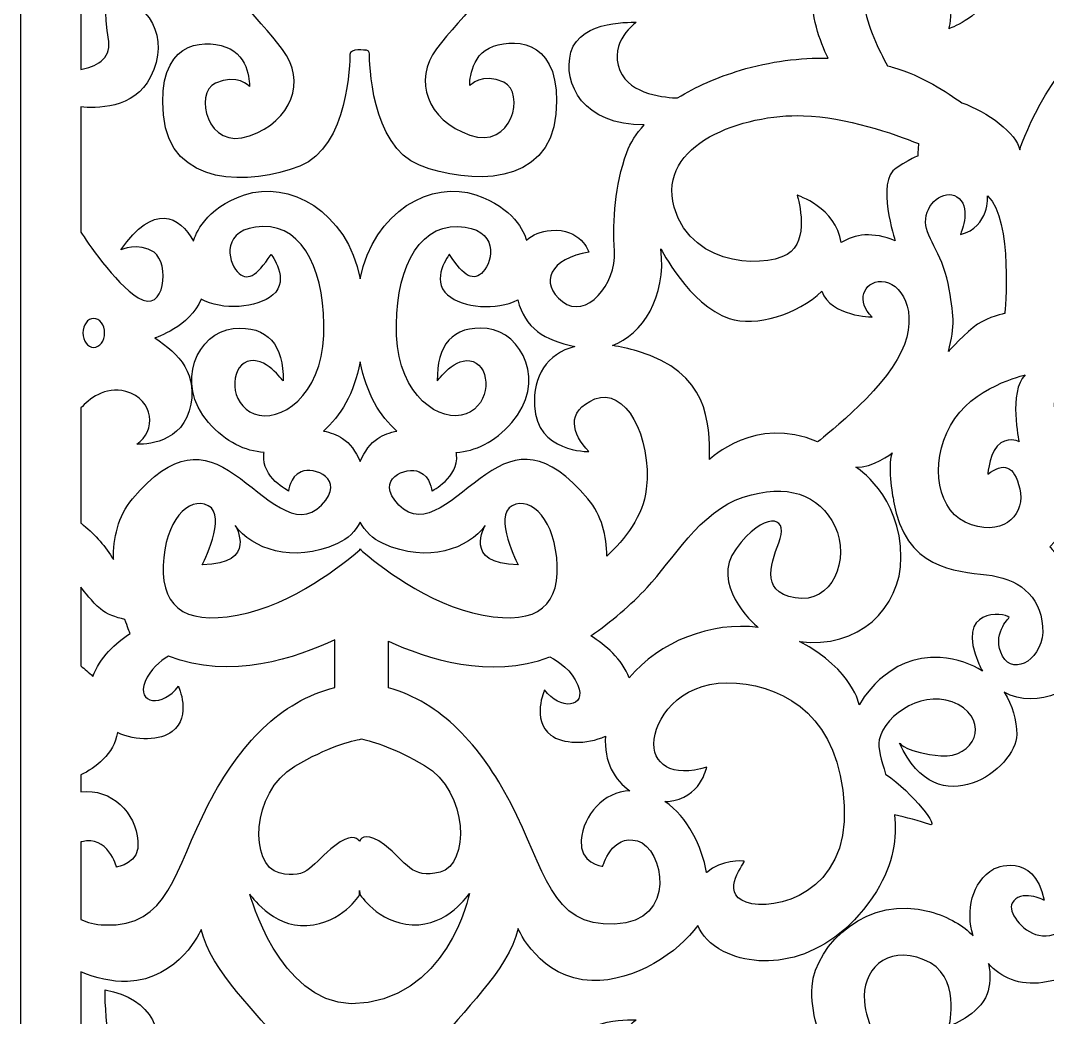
# Model space of a CAD drawing. Header units: centimetres. Extents: x -27.5 to -15.8, y -2.4 to 9.5.
# Drawn here: x -27.5 to -25.271, y 1.443 to 3.607 of the extents above; entities that cross this region are included whole.
import ezdxf

# ---------------------------------------------------------------- set-up
doc = ezdxf.new("R2010")
doc.units = ezdxf.units.CM
doc.header["$MEASUREMENT"] = 0
doc.layers.add('layer 1', color=7, linetype='Continuous')

msp = doc.modelspace()

# ---------------------------------------------------------------- linework, layer by layer
at = {"layer": 'layer 1', "color": 250}
for points, knots in [([(-21.89665, -2.43716), (-21.89665, -2.43716), (-27.5, -2.43716), (-27.5, -2.43716), (-27.5, -2.43716), (-27.5, -2.43716), (-27.5, 9.5), (-27.5, 9.5), (-27.5, 9.5), (-27.5, 9.5), (-21.89665, 9.5), (-21.89665, 9.5), (-21.89665, 9.5), (-21.89665, 9.5), (-21.89665, -2.43716), (-21.89665, -2.43716)], [0, 0, 0, 0, 0.2, 0.2, 0.2, 0.2, 0.4, 0.4, 0.4, 0.4, 0.6, 0.6, 0.6, 0.6, 1, 1, 1, 1]), ([(-24.76786, 3.69843), (-24.75283, 3.68056), (-24.71638, 3.63131), (-24.72433, 3.58203), (-24.72433, 3.58203), (-24.73428, 3.52032), (-24.86613, 3.48506), (-24.92337, 3.5115), (-24.92337, 3.5115), (-24.98061, 3.53796), (-24.95074, 3.60408), (-24.95074, 3.60408), (-24.95074, 3.60408), (-24.97661, 3.5873), (-24.98663, 3.56771), (-24.98719, 3.54778), (-24.98719, 3.54778), (-25.04272, 3.58119), (-25.10398, 3.59284), (-25.15803, 3.56609), (-25.15803, 3.56609), (-25.27106, 3.51023), (-25.3315, 3.32628), (-25.3315, 3.32628), (-25.3315, 3.32628), (-25.33774, 3.36134), (-25.4018, 3.40957), (-25.45689, 3.42805), (-25.45689, 3.42805), (-25.48829, 3.451), (-25.54457, 3.48749), (-25.60513, 3.50489), (-25.60513, 3.50489), (-25.60951, 3.50614), (-25.6139, 3.50734), (-25.6184, 3.50848), (-25.6184, 3.50848), (-25.63627, 3.54183), (-25.66377, 3.59439), (-25.66858, 3.64317), (-25.66858, 3.64317), (-25.67496, 3.70759), (-25.62308, 3.76678), (-25.53921, 3.7333), (-25.53921, 3.7333), (-25.45533, 3.69983), (-25.48488, 3.58895), (-25.48488, 3.58895), (-25.48488, 3.58895), (-25.48488, 3.58895), (-25.41878, 3.61249), (-25.4021, 3.65933), (-25.4021, 3.65933), (-25.39622, 3.67581), (-25.39379, 3.69822), (-25.3988, 3.72197), (-25.3988, 3.72197), (-25.37162, 3.69221), (-25.33154, 3.67403), (-25.28089, 3.68138), (-25.28089, 3.68138), (-25.12912, 3.70343), (-25.11193, 3.83472), (-25.11193, 3.83472), (-25.11193, 3.83472), (-25.05606, 3.74905), (-24.89708, 3.66153), (-24.77034, 3.69767), (-24.77034, 3.69767), (-24.7695, 3.69792), (-24.76869, 3.69817), (-24.76786, 3.69843)], [0, 0, 0, 0, 0.0526316, 0.0526316, 0.0526316, 0.0526316, 0.1052632, 0.1052632, 0.1052632, 0.1052632, 0.1578947, 0.1578947, 0.1578947, 0.1578947, 0.2105263, 0.2105263, 0.2105263, 0.2105263, 0.2631579, 0.2631579, 0.2631579, 0.2631579, 0.3157895, 0.3157895, 0.3157895, 0.3157895, 0.3684211, 0.3684211, 0.3684211, 0.3684211, 0.4210526, 0.4210526, 0.4210526, 0.4210526, 0.4736842, 0.4736842, 0.4736842, 0.4736842, 0.5263158, 0.5263158, 0.5263158, 0.5263158, 0.5789474, 0.5789474, 0.5789474, 0.5789474, 0.6315789, 0.6315789, 0.6315789, 0.6315789, 0.6842105, 0.6842105, 0.6842105, 0.6842105, 0.7368421, 0.7368421, 0.7368421, 0.7368421, 0.7894737, 0.7894737, 0.7894737, 0.7894737, 0.8421053, 0.8421053, 0.8421053, 0.8421053, 0.8947368, 0.8947368, 0.8947368, 0.8947368, 1, 1, 1, 1]), ([(-27.36893, 3.14736), (-27.36893, 3.14736), (-27.36893, 3.41932), (-27.36893, 3.41932), (-27.36893, 3.41932), (-27.33963, 3.41628), (-27.25226, 3.41366), (-27.21783, 3.48432), (-27.21783, 3.48432), (-27.17621, 3.56983), (-27.21593, 3.64861), (-27.31624, 3.66538), (-27.31624, 3.66538), (-27.31624, 3.66538), (-27.31814, 3.62849), (-27.30868, 3.56145), (-27.30868, 3.56145), (-27.3032, 3.52259), (-27.33837, 3.50679), (-27.36893, 3.50039), (-27.36893, 3.50039), (-27.36893, 3.50039), (-27.36893, 3.70445), (-27.36893, 3.70445), (-27.36893, 3.70445), (-27.33678, 3.6909), (-27.30216, 3.6828), (-27.2679, 3.6839), (-27.2679, 3.6839), (-27.15495, 3.68753), (-27.10773, 3.7967), (-27.10773, 3.7967), (-27.10773, 3.7967), (-27.0872, 3.70573), (-26.98246, 3.61297), (-26.93112, 3.54382), (-26.93112, 3.54382), (-26.87979, 3.47469), (-26.91058, 3.38919), (-27.003, 3.35645), (-27.003, 3.35645), (-27.09542, 3.3237), (-27.12417, 3.44922), (-27.07693, 3.47105), (-27.07693, 3.47105), (-27.0297, 3.49289), (-27.003, 3.46379), (-27.003, 3.46379), (-27.003, 3.46379), (-27.003, 3.46379), (-27.00095, 3.53109), (-27.05434, 3.54927), (-27.05434, 3.54927), (-27.10773, 3.56747), (-27.20426, 3.56019), (-27.18988, 3.40192), (-27.18988, 3.40192), (-27.17551, 3.24364), (-27.00095, 3.24911), (-26.89415, 3.29096), (-26.89415, 3.29096), (-26.78736, 3.3328), (-26.78531, 3.51836), (-26.78531, 3.5329), (-26.78531, 3.5329), (-26.78531, 3.54747), (-26.75041, 3.542), (-26.75041, 3.542), (-26.75041, 3.542), (-26.75041, 3.542), (-26.75074, 3.54318), (-26.75074, 3.54318), (-26.75074, 3.54318), (-26.7461, 3.54175), (-26.74273, 3.53915), (-26.74273, 3.53465), (-26.74273, 3.53465), (-26.74273, 3.52011), (-26.74068, 3.33454), (-26.63389, 3.2927), (-26.63389, 3.2927), (-26.5271, 3.25087), (-26.35255, 3.24539), (-26.33818, 3.40366), (-26.33818, 3.40366), (-26.32379, 3.56194), (-26.42031, 3.56922), (-26.47369, 3.55102), (-26.47369, 3.55102), (-26.5271, 3.53284), (-26.52504, 3.46551), (-26.52504, 3.46551), (-26.52504, 3.46551), (-26.52504, 3.46551), (-26.49836, 3.49463), (-26.45113, 3.47281), (-26.45113, 3.47281), (-26.40389, 3.45095), (-26.43264, 3.32543), (-26.52504, 3.35816), (-26.52504, 3.35816), (-26.61747, 3.39093), (-26.64826, 3.47644), (-26.59693, 3.54557), (-26.59693, 3.54557), (-26.54559, 3.6147), (-26.44085, 3.70748), (-26.42031, 3.79843), (-26.42031, 3.79843), (-26.42031, 3.79843), (-26.37307, 3.68928), (-26.26014, 3.68564), (-26.26014, 3.68564), (-26.1671, 3.68264), (-26.07125, 3.74755), (-26.03004, 3.8051), (-26.03004, 3.8051), (-26.02076, 3.78376), (-26.00333, 3.76375), (-25.9743, 3.74905), (-25.9743, 3.74905), (-25.90724, 3.71512), (-25.8088, 3.71977), (-25.72387, 3.78666), (-25.72387, 3.78666), (-25.75743, 3.75472), (-25.77904, 3.714), (-25.78191, 3.67534), (-25.78191, 3.67534), (-25.78611, 3.61872), (-25.76488, 3.56162), (-25.74743, 3.52533), (-25.74743, 3.52533), (-25.80768, 3.52637), (-25.87243, 3.51845), (-25.93772, 3.49884), (-25.93772, 3.49884), (-25.98826, 3.48368), (-26.03483, 3.46311), (-26.07394, 3.4389), (-26.07394, 3.4389), (-26.09791, 3.43938), (-26.17734, 3.44507), (-26.19899, 3.49821), (-26.19899, 3.49821), (-26.22461, 3.56101), (-26.16354, 3.60289), (-26.16354, 3.60289), (-26.16354, 3.60289), (-26.16354, 3.60289), (-26.28565, 3.60987), (-26.30534, 3.53835), (-26.30534, 3.53835), (-26.32429, 3.46956), (-26.27767, 3.37821), (-26.14622, 3.3806), (-26.14622, 3.3806), (-26.16373, 3.36148), (-26.17673, 3.34131), (-26.18414, 3.32058), (-26.18414, 3.32058), (-26.21085, 3.24598), (-26.21495, 3.17685), (-26.21085, 3.10591), (-26.21085, 3.10591), (-26.20673, 3.03496), (-26.27246, 2.95674), (-26.32379, 2.99675), (-26.32379, 2.99675), (-26.37514, 3.03677), (-26.35049, 3.09135), (-26.2663, 3.10408), (-26.2663, 3.10408), (-26.2663, 3.10408), (-26.28477, 3.15686), (-26.34844, 3.15138), (-26.34844, 3.15138), (-26.3712, 3.14943), (-26.38893, 3.14237), (-26.40182, 3.13035), (-26.40182, 3.13035), (-26.40719, 3.1479), (-26.4298, 3.20063), (-26.51158, 3.22852), (-26.51158, 3.22852), (-26.60622, 3.26075), (-26.73422, 3.19445), (-26.7628, 3.0461), (-26.7628, 3.0461), (-26.79141, 3.19445), (-26.91938, 3.26075), (-27.01401, 3.22852), (-27.01401, 3.22852), (-27.1005, 3.19903), (-27.12076, 3.14179), (-27.12454, 3.12771), (-27.12454, 3.12771), (-27.15451, 3.18289), (-27.21134, 3.21244), (-27.28217, 3.10893), (-27.28217, 3.10893), (-27.28217, 3.10893), (-27.24435, 3.12735), (-27.21027, 3.10391), (-27.21027, 3.10391), (-27.17621, 3.08041), (-27.18567, 2.96811), (-27.24435, 3.00498), (-27.24435, 3.00498), (-27.29681, 3.03796), (-27.35681, 3.12855), (-27.36893, 3.14736)], [0, 0, 0, 0, 0.0185185, 0.0185185, 0.0185185, 0.0185185, 0.037037, 0.037037, 0.037037, 0.037037, 0.0555556, 0.0555556, 0.0555556, 0.0555556, 0.0740741, 0.0740741, 0.0740741, 0.0740741, 0.0925926, 0.0925926, 0.0925926, 0.0925926, 0.1111111, 0.1111111, 0.1111111, 0.1111111, 0.1296296, 0.1296296, 0.1296296, 0.1296296, 0.1481481, 0.1481481, 0.1481481, 0.1481481, 0.1666667, 0.1666667, 0.1666667, 0.1666667, 0.1851852, 0.1851852, 0.1851852, 0.1851852, 0.2037037, 0.2037037, 0.2037037, 0.2037037, 0.2222222, 0.2222222, 0.2222222, 0.2222222, 0.2407407, 0.2407407, 0.2407407, 0.2407407, 0.2592593, 0.2592593, 0.2592593, 0.2592593, 0.2777778, 0.2777778, 0.2777778, 0.2777778, 0.2962963, 0.2962963, 0.2962963, 0.2962963, 0.3148148, 0.3148148, 0.3148148, 0.3148148, 0.3333333, 0.3333333, 0.3333333, 0.3333333, 0.3518519, 0.3518519, 0.3518519, 0.3518519, 0.3703704, 0.3703704, 0.3703704, 0.3703704, 0.3888889, 0.3888889, 0.3888889, 0.3888889, 0.4074074, 0.4074074, 0.4074074, 0.4074074, 0.4259259, 0.4259259, 0.4259259, 0.4259259, 0.4444444, 0.4444444, 0.4444444, 0.4444444, 0.462963, 0.462963, 0.462963, 0.462963, 0.4814815, 0.4814815, 0.4814815, 0.4814815, 0.5, 0.5, 0.5, 0.5, 0.5185185, 0.5185185, 0.5185185, 0.5185185, 0.537037, 0.537037, 0.537037, 0.537037, 0.5555556, 0.5555556, 0.5555556, 0.5555556, 0.5740741, 0.5740741, 0.5740741, 0.5740741, 0.5925926, 0.5925926, 0.5925926, 0.5925926, 0.6111111, 0.6111111, 0.6111111, 0.6111111, 0.6296296, 0.6296296, 0.6296296, 0.6296296, 0.6481481, 0.6481481, 0.6481481, 0.6481481, 0.6666667, 0.6666667, 0.6666667, 0.6666667, 0.6851852, 0.6851852, 0.6851852, 0.6851852, 0.7037037, 0.7037037, 0.7037037, 0.7037037, 0.7222222, 0.7222222, 0.7222222, 0.7222222, 0.7407407, 0.7407407, 0.7407407, 0.7407407, 0.7592593, 0.7592593, 0.7592593, 0.7592593, 0.7777778, 0.7777778, 0.7777778, 0.7777778, 0.7962963, 0.7962963, 0.7962963, 0.7962963, 0.8148148, 0.8148148, 0.8148148, 0.8148148, 0.8333333, 0.8333333, 0.8333333, 0.8333333, 0.8518519, 0.8518519, 0.8518519, 0.8518519, 0.8703704, 0.8703704, 0.8703704, 0.8703704, 0.8888889, 0.8888889, 0.8888889, 0.8888889, 0.9074074, 0.9074074, 0.9074074, 0.9074074, 0.9259259, 0.9259259, 0.9259259, 0.9259259, 0.9444444, 0.9444444, 0.9444444, 0.9444444, 0.962963, 0.962963, 0.962963, 0.962963, 1, 1, 1, 1]), ([(-25.71883, 3.12475), (-25.68997, 3.1434), (-25.64924, 3.14913), (-25.6018, 3.1286), (-25.6018, 3.1286), (-25.6018, 3.1286), (-25.64427, 3.25878), (-25.5996, 3.28671), (-25.5996, 3.28671), (-25.55493, 3.31463), (-25.5523, 3.31232), (-25.5523, 3.31232), (-25.5523, 3.31232), (-25.5523, 3.31232), (-25.55253, 3.32374), (-25.55123, 3.33966), (-25.55123, 3.33966), (-25.60525, 3.36131), (-25.70817, 3.39742), (-25.80043, 3.40033), (-25.80043, 3.40033), (-25.93288, 3.40452), (-26.11899, 3.33886), (-26.08112, 3.20196), (-26.08112, 3.20196), (-26.04328, 3.06504), (-25.86665, 3.06925), (-25.82723, 3.10557), (-25.82723, 3.10557), (-25.7878, 3.14188), (-25.8145, 3.22778), (-25.8145, 3.22778), (-25.8145, 3.22778), (-25.8145, 3.22778), (-25.72967, 3.20073), (-25.71883, 3.12475)], [0, 0, 0, 0, 0.1, 0.1, 0.1, 0.1, 0.2, 0.2, 0.2, 0.2, 0.3, 0.3, 0.3, 0.3, 0.4, 0.4, 0.4, 0.4, 0.5, 0.5, 0.5, 0.5, 0.6, 0.6, 0.6, 0.6, 0.7, 0.7, 0.7, 0.7, 0.8, 0.8, 0.8, 0.8, 1, 1, 1, 1]), ([(-25.36392, 2.97131), (-25.36392, 2.97131), (-25.34422, 3.17369), (-25.40133, 3.22604), (-25.40133, 3.22604), (-25.40133, 3.22604), (-25.39599, 3.1594), (-25.46024, 3.1422), (-25.46024, 3.1422), (-25.46024, 3.1422), (-25.43599, 3.197), (-25.46265, 3.22063), (-25.46265, 3.22063), (-25.48933, 3.24425), (-25.53177, 3.21527), (-25.53543, 3.17659), (-25.53543, 3.17659), (-25.53905, 3.13793), (-25.50025, 3.10462), (-25.48691, 3.03587), (-25.48691, 3.03587), (-25.47358, 2.96712), (-25.47151, 2.94496), (-25.48628, 2.88874), (-25.48628, 2.88874), (-25.48628, 2.88874), (-25.44642, 2.93188), (-25.42285, 2.94756), (-25.42285, 2.94756), (-25.39922, 2.96325), (-25.36392, 2.97131), (-25.36392, 2.97131)], [0, 0, 0, 0, 0.1111111, 0.1111111, 0.1111111, 0.1111111, 0.2222222, 0.2222222, 0.2222222, 0.2222222, 0.3333333, 0.3333333, 0.3333333, 0.3333333, 0.4444444, 0.4444444, 0.4444444, 0.4444444, 0.5555556, 0.5555556, 0.5555556, 0.5555556, 0.6666667, 0.6666667, 0.6666667, 0.6666667, 0.7777778, 0.7777778, 0.7777778, 0.7777778, 1, 1, 1, 1]), ([(-27.36893, 2.51618), (-27.36893, 2.51618), (-27.36893, 2.76595), (-27.36893, 2.76595), (-27.36893, 2.76595), (-27.35243, 2.78412), (-27.3169, 2.81444), (-27.27167, 2.80171), (-27.27167, 2.80171), (-27.20859, 2.78394), (-27.20575, 2.71536), (-27.24728, 2.68742), (-27.24728, 2.68742), (-27.24728, 2.68742), (-27.15699, 2.68109), (-27.13406, 2.7598), (-27.13406, 2.7598), (-27.11112, 2.83853), (-27.15728, 2.88428), (-27.20838, 2.91783), (-27.20838, 2.91783), (-27.20838, 2.91783), (-27.13181, 2.94222), (-27.10817, 3.00208), (-27.10817, 3.00208), (-27.0623, 2.9769), (-26.98639, 2.98217), (-26.95255, 3.01115), (-26.95255, 3.01115), (-26.91397, 3.04424), (-26.95627, 3.09932), (-26.95627, 3.09932), (-26.95627, 3.09932), (-26.98863, 3.04974), (-27.00854, 3.03983), (-27.0297, 3.06184), (-27.0297, 3.06184), (-27.05085, 3.08388), (-27.06585, 3.15693), (-26.97438, 3.15962), (-26.97438, 3.15962), (-26.88289, 3.16234), (-26.83716, 3.05429), (-26.84174, 2.92332), (-26.84174, 2.92332), (-26.84632, 2.7923), (-26.93777, 2.73153), (-26.99265, 2.75315), (-26.99265, 2.75315), (-27.04754, 2.77476), (-27.04601, 2.85308), (-27.00792, 2.8666), (-27.00792, 2.8666), (-26.96979, 2.88009), (-26.93017, 2.82471), (-26.93017, 2.82471), (-26.93017, 2.82471), (-26.92864, 2.90034), (-26.96216, 2.94626), (-27.0384, 2.93814), (-27.0384, 2.93814), (-27.11462, 2.93006), (-27.16798, 2.82066), (-27.09176, 2.73424), (-27.09176, 2.73424), (-27.05383, 2.69124), (-27.01212, 2.67199), (-26.97134, 2.66947), (-26.97134, 2.66947), (-26.97167, 2.66802), (-26.97192, 2.66659), (-26.97206, 2.6651), (-26.97206, 2.6651), (-26.97695, 2.61455), (-26.91829, 2.58572), (-26.91829, 2.58572), (-26.91829, 2.58572), (-26.91829, 2.58572), (-26.91665, 2.61602), (-26.89059, 2.62755), (-26.89059, 2.62755), (-26.86449, 2.63912), (-26.79117, 2.61312), (-26.84659, 2.55537), (-26.84659, 2.55537), (-26.90197, 2.49765), (-26.96696, 2.5743), (-27.03571, 2.62188), (-27.03571, 2.62188), (-27.10445, 2.66944), (-27.16676, 2.67516), (-27.257, 2.56859), (-27.257, 2.56859), (-27.28897, 2.53081), (-27.29882, 2.48302), (-27.29827, 2.43707), (-27.29827, 2.43707), (-27.3155, 2.46433), (-27.33699, 2.49087), (-27.36324, 2.51138), (-27.36324, 2.51138), (-27.36522, 2.51293), (-27.36711, 2.51453), (-27.36893, 2.51618)], [0, 0, 0, 0, 0.037037, 0.037037, 0.037037, 0.037037, 0.0740741, 0.0740741, 0.0740741, 0.0740741, 0.1111111, 0.1111111, 0.1111111, 0.1111111, 0.1481481, 0.1481481, 0.1481481, 0.1481481, 0.1851852, 0.1851852, 0.1851852, 0.1851852, 0.2222222, 0.2222222, 0.2222222, 0.2222222, 0.2592593, 0.2592593, 0.2592593, 0.2592593, 0.2962963, 0.2962963, 0.2962963, 0.2962963, 0.3333333, 0.3333333, 0.3333333, 0.3333333, 0.3703704, 0.3703704, 0.3703704, 0.3703704, 0.4074074, 0.4074074, 0.4074074, 0.4074074, 0.4444444, 0.4444444, 0.4444444, 0.4444444, 0.4814815, 0.4814815, 0.4814815, 0.4814815, 0.5185185, 0.5185185, 0.5185185, 0.5185185, 0.5555556, 0.5555556, 0.5555556, 0.5555556, 0.5925926, 0.5925926, 0.5925926, 0.5925926, 0.6296296, 0.6296296, 0.6296296, 0.6296296, 0.6666667, 0.6666667, 0.6666667, 0.6666667, 0.7037037, 0.7037037, 0.7037037, 0.7037037, 0.7407407, 0.7407407, 0.7407407, 0.7407407, 0.7777778, 0.7777778, 0.7777778, 0.7777778, 0.8148148, 0.8148148, 0.8148148, 0.8148148, 0.8518519, 0.8518519, 0.8518519, 0.8518519, 0.8888889, 0.8888889, 0.8888889, 0.8888889, 0.9259259, 0.9259259, 0.9259259, 0.9259259, 1, 1, 1, 1]), ([(-26.22734, 2.44418), (-26.18841, 2.48099), (-26.14826, 2.53198), (-26.14188, 2.58952), (-26.14188, 2.58952), (-26.12899, 2.70559), (-26.18915, 2.81216), (-26.25357, 2.78553), (-26.25357, 2.78553), (-26.31804, 2.75889), (-26.303, 2.7094), (-26.26647, 2.67133), (-26.26647, 2.67133), (-26.26647, 2.67133), (-26.38033, 2.66944), (-26.38463, 2.77029), (-26.38463, 2.77029), (-26.38737, 2.83468), (-26.35836, 2.88384), (-26.29682, 2.89913), (-26.29682, 2.89913), (-26.36337, 2.91342), (-26.40546, 2.93911), (-26.42078, 3.0003), (-26.42078, 3.0003), (-26.46692, 2.97716), (-26.54003, 2.98286), (-26.57304, 3.01115), (-26.57304, 3.01115), (-26.61162, 3.04424), (-26.5693, 3.09932), (-26.5693, 3.09932), (-26.5693, 3.09932), (-26.53697, 3.04974), (-26.51707, 3.03983), (-26.4959, 3.06184), (-26.4959, 3.06184), (-26.47477, 3.08388), (-26.45977, 3.15693), (-26.55124, 3.15962), (-26.55124, 3.15962), (-26.64269, 3.16234), (-26.68845, 3.05429), (-26.68386, 2.92332), (-26.68386, 2.92332), (-26.67928, 2.7923), (-26.58782, 2.73153), (-26.53293, 2.75315), (-26.53293, 2.75315), (-26.47806, 2.77476), (-26.47958, 2.85308), (-26.51768, 2.8666), (-26.51768, 2.8666), (-26.55581, 2.88009), (-26.59545, 2.82471), (-26.59545, 2.82471), (-26.59545, 2.82471), (-26.59696, 2.90034), (-26.56342, 2.94626), (-26.4872, 2.93814), (-26.4872, 2.93814), (-26.41099, 2.93006), (-26.35762, 2.82066), (-26.43385, 2.73424), (-26.43385, 2.73424), (-26.47178, 2.69124), (-26.51348, 2.67199), (-26.55424, 2.66947), (-26.55424, 2.66947), (-26.55394, 2.66802), (-26.55369, 2.66659), (-26.55354, 2.6651), (-26.55354, 2.6651), (-26.54868, 2.61455), (-26.60732, 2.58572), (-26.60732, 2.58572), (-26.60732, 2.58572), (-26.60732, 2.58572), (-26.60893, 2.61602), (-26.63502, 2.62755), (-26.63502, 2.62755), (-26.66109, 2.63912), (-26.73442, 2.61312), (-26.67903, 2.55537), (-26.67903, 2.55537), (-26.62362, 2.49765), (-26.55864, 2.5743), (-26.4899, 2.62188), (-26.4899, 2.62188), (-26.42116, 2.66944), (-26.35885, 2.67516), (-26.26863, 2.56859), (-26.26863, 2.56859), (-26.23828, 2.53275), (-26.22784, 2.48792), (-26.22734, 2.44418)], [0, 0, 0, 0, 0.04, 0.04, 0.04, 0.04, 0.08, 0.08, 0.08, 0.08, 0.12, 0.12, 0.12, 0.12, 0.16, 0.16, 0.16, 0.16, 0.2, 0.2, 0.2, 0.2, 0.24, 0.24, 0.24, 0.24, 0.28, 0.28, 0.28, 0.28, 0.32, 0.32, 0.32, 0.32, 0.36, 0.36, 0.36, 0.36, 0.4, 0.4, 0.4, 0.4, 0.44, 0.44, 0.44, 0.44, 0.48, 0.48, 0.48, 0.48, 0.52, 0.52, 0.52, 0.52, 0.56, 0.56, 0.56, 0.56, 0.6, 0.6, 0.6, 0.6, 0.64, 0.64, 0.64, 0.64, 0.68, 0.68, 0.68, 0.68, 0.72, 0.72, 0.72, 0.72, 0.76, 0.76, 0.76, 0.76, 0.8, 0.8, 0.8, 0.8, 0.84, 0.84, 0.84, 0.84, 0.88, 0.88, 0.88, 0.88, 0.92, 0.92, 0.92, 0.92, 1, 1, 1, 1]), ([(-26.21533, 2.90126), (-26.19838, 2.89884), (-26.18016, 2.89484), (-26.16063, 2.88906), (-26.16063, 2.88906), (-26.00597, 2.84339), (-26.00438, 2.73412), (-26.00438, 2.65421), (-26.00438, 2.65421), (-26.00438, 2.65421), (-25.90556, 2.75128), (-25.77023, 2.69229), (-25.77023, 2.69229), (-25.77023, 2.69229), (-25.63009, 2.7988), (-25.58846, 2.88765), (-25.58846, 2.88765), (-25.54683, 2.97649), (-25.59117, 3.04073), (-25.63134, 3.04073), (-25.63134, 3.04073), (-25.67147, 3.04073), (-25.68682, 2.99573), (-25.65141, 2.96333), (-25.65141, 2.96333), (-25.65141, 2.96333), (-25.74146, 2.96424), (-25.76083, 3.01939), (-25.76083, 3.01939), (-25.81362, 2.96906), (-25.90335, 2.94045), (-25.96233, 2.96036), (-25.96233, 2.96036), (-26.0486, 2.98949), (-26.11022, 3.11135), (-26.11022, 3.11135), (-26.11022, 3.11135), (-26.09756, 3.0062), (-26.15078, 2.9259), (-26.21533, 2.90126)], [0, 0, 0, 0, 0.0909091, 0.0909091, 0.0909091, 0.0909091, 0.1818182, 0.1818182, 0.1818182, 0.1818182, 0.2727273, 0.2727273, 0.2727273, 0.2727273, 0.3636364, 0.3636364, 0.3636364, 0.3636364, 0.4545455, 0.4545455, 0.4545455, 0.4545455, 0.5454545, 0.5454545, 0.5454545, 0.5454545, 0.6363636, 0.6363636, 0.6363636, 0.6363636, 0.7272727, 0.7272727, 0.7272727, 0.7272727, 0.8181818, 0.8181818, 0.8181818, 0.8181818, 1, 1, 1, 1]), ([(-27.34115, 2.8974), (-27.35418, 2.8974), (-27.36482, 2.91153), (-27.36482, 2.92884), (-27.36482, 2.92884), (-27.36482, 2.94617), (-27.35418, 2.96026), (-27.34115, 2.96026), (-27.34115, 2.96026), (-27.32813, 2.96026), (-27.31751, 2.94617), (-27.31751, 2.92884), (-27.31751, 2.92884), (-27.31751, 2.91153), (-27.32813, 2.8974), (-27.34115, 2.8974)], [0, 0, 0, 0, 0.2, 0.2, 0.2, 0.2, 0.4, 0.4, 0.4, 0.4, 0.6, 0.6, 0.6, 0.6, 1, 1, 1, 1]), ([(-27.36893, 0.98261), (-27.36893, 0.98261), (-27.36893, 1.25689), (-27.36893, 1.25689), (-27.36893, 1.25689), (-27.33963, 1.25386), (-27.25226, 1.25123), (-27.21783, 1.32188), (-27.21783, 1.32188), (-27.17621, 1.40739), (-27.21593, 1.48618), (-27.31624, 1.50294), (-27.31624, 1.50294), (-27.31624, 1.50294), (-27.31814, 1.46606), (-27.30868, 1.39901), (-27.30868, 1.39901), (-27.3032, 1.36015), (-27.33837, 1.34438), (-27.36893, 1.33799), (-27.36893, 1.33799), (-27.36893, 1.33799), (-27.36893, 1.54203), (-27.36893, 1.54203), (-27.36893, 1.54203), (-27.33678, 1.52848), (-27.30216, 1.52037), (-27.2679, 1.52147), (-27.2679, 1.52147), (-27.15495, 1.52509), (-27.10773, 1.63426), (-27.10773, 1.63426), (-27.10773, 1.63426), (-27.0872, 1.54329), (-26.98246, 1.45053), (-26.93112, 1.38138), (-26.93112, 1.38138), (-26.87979, 1.31225), (-26.91058, 1.22675), (-27.003, 1.19401), (-27.003, 1.19401), (-27.09542, 1.16126), (-27.12417, 1.28679), (-27.07693, 1.30861), (-27.07693, 1.30861), (-27.0297, 1.33045), (-27.003, 1.30135), (-27.003, 1.30135), (-27.003, 1.30135), (-27.003, 1.30135), (-27.00095, 1.36865), (-27.05434, 1.38683), (-27.05434, 1.38683), (-27.10773, 1.40503), (-27.20426, 1.39775), (-27.18988, 1.23948), (-27.18988, 1.23948), (-27.17551, 1.0812), (-27.00095, 1.08667), (-26.89415, 1.12852), (-26.89415, 1.12852), (-26.78736, 1.17036), (-26.78531, 1.35593), (-26.78531, 1.37046), (-26.78531, 1.37046), (-26.78531, 1.38503), (-26.75041, 1.37956), (-26.75041, 1.37956), (-26.75041, 1.37956), (-26.75041, 1.37956), (-26.75074, 1.38075), (-26.75074, 1.38075), (-26.75074, 1.38075), (-26.7461, 1.37931), (-26.74273, 1.37671), (-26.74273, 1.37221), (-26.74273, 1.37221), (-26.74273, 1.35768), (-26.74068, 1.1721), (-26.63389, 1.13027), (-26.63389, 1.13027), (-26.5271, 1.08843), (-26.35255, 1.08295), (-26.33818, 1.24123), (-26.33818, 1.24123), (-26.32379, 1.3995), (-26.42031, 1.40678), (-26.47369, 1.38858), (-26.47369, 1.38858), (-26.5271, 1.3704), (-26.52504, 1.30308), (-26.52504, 1.30308), (-26.52504, 1.30308), (-26.52504, 1.30308), (-26.49836, 1.3322), (-26.45113, 1.31037), (-26.45113, 1.31037), (-26.40389, 1.28852), (-26.43264, 1.16299), (-26.52504, 1.19573), (-26.52504, 1.19573), (-26.61747, 1.2285), (-26.64826, 1.31401), (-26.59693, 1.38313), (-26.59693, 1.38313), (-26.54559, 1.45226), (-26.44085, 1.54504), (-26.42031, 1.63599), (-26.42031, 1.63599), (-26.42031, 1.63599), (-26.37307, 1.52685), (-26.26014, 1.5232), (-26.26014, 1.5232), (-26.1671, 1.5202), (-26.07125, 1.58511), (-26.03004, 1.64266), (-26.03004, 1.64266), (-26.02076, 1.62132), (-26.00333, 1.60131), (-25.9743, 1.58662), (-25.9743, 1.58662), (-25.88409, 1.54097), (-25.73713, 1.5651), (-25.6426, 1.7167), (-25.6426, 1.7167), (-25.60449, 1.7778), (-25.59792, 1.83399), (-25.6029, 1.88297), (-25.6029, 1.88297), (-25.57984, 1.87772), (-25.54651, 1.86955), (-25.52852, 1.86248), (-25.52852, 1.86248), (-25.50152, 1.85182), (-25.56298, 1.93058), (-25.62249, 1.97127), (-25.62249, 1.97127), (-25.63177, 2.0022), (-25.63981, 2.02746), (-25.63611, 2.04581), (-25.63611, 2.04581), (-25.62467, 2.10211), (-25.53342, 2.15985), (-25.46497, 2.12231), (-25.46497, 2.12231), (-25.39655, 2.08477), (-25.42912, 2.00539), (-25.50246, 2.01116), (-25.50246, 2.01116), (-25.57579, 2.01695), (-25.59207, 2.03859), (-25.59207, 2.03859), (-25.59207, 2.03859), (-25.51061, 1.85526), (-25.33787, 1.98373), (-25.33787, 2.05736), (-25.33787, 2.05736), (-25.33787, 2.08826), (-25.34668, 2.12097), (-25.36549, 2.14915), (-25.36549, 2.14915), (-25.29477, 2.11073), (-25.19404, 2.15163), (-25.17375, 2.23451), (-25.17375, 2.23451), (-25.14706, 2.34366), (-25.2658, 2.46434), (-25.2658, 2.46434), (-25.2658, 2.46434), (-25.20429, 2.52582), (-25.23426, 2.62921), (-25.23426, 2.62921), (-25.23426, 2.62921), (-25.19168, 2.60127), (-25.13808, 2.59428), (-25.11442, 2.66272), (-25.11442, 2.66272), (-25.09076, 2.73118), (-25.1491, 2.75912), (-25.1491, 2.75912), (-25.1491, 2.75912), (-25.13808, 2.72419), (-25.16329, 2.68507), (-25.20114, 2.69065), (-25.20114, 2.69065), (-25.239, 2.69624), (-25.27211, 2.76051), (-25.24845, 2.81362), (-25.24845, 2.81362), (-25.2248, 2.86667), (-25.1349, 2.86249), (-25.03082, 2.78147), (-25.03082, 2.78147), (-24.92674, 2.70045), (-24.89159, 2.54574), (-24.90449, 2.4468), (-24.90449, 2.4468), (-24.90976, 2.40619), (-24.92227, 2.37039), (-24.93522, 2.34228), (-24.93522, 2.34228), (-24.96446, 2.37153), (-25.00122, 2.38567), (-25.04199, 2.38567), (-25.04199, 2.38567), (-25.12083, 2.38567), (-25.16893, 2.30583), (-25.16893, 2.30583), (-25.16893, 2.30583), (-25.08682, 2.32128), (-25.03457, 2.2926), (-24.99974, 2.22649), (-24.99974, 2.22649), (-24.9649, 2.16037), (-25.00222, 2.09644), (-25.06442, 2.03692), (-25.06442, 2.03692), (-25.12663, 1.97741), (-25.15648, 1.77023), (-25.15648, 1.77023), (-25.15648, 1.77023), (-25.23859, 1.51236), (-25.36549, 1.65784), (-25.34807, 1.69089), (-25.34807, 1.69089), (-25.33064, 1.72394), (-25.27842, 1.69751), (-25.27842, 1.69751), (-25.27842, 1.69751), (-25.30079, 1.80769), (-25.38789, 1.76584), (-25.38789, 1.76584), (-25.38789, 1.76584), (-25.43605, 1.73668), (-25.4487, 1.67512), (-25.43267, 1.62058), (-25.43267, 1.62058), (-25.45307, 1.64199), (-25.48347, 1.66088), (-25.52731, 1.67327), (-25.52731, 1.67327), (-25.65808, 1.71023), (-25.77496, 1.60426), (-25.78191, 1.51059), (-25.78191, 1.51059), (-25.78611, 1.45397), (-25.76488, 1.39686), (-25.74743, 1.36058), (-25.74743, 1.36058), (-25.80768, 1.36161), (-25.87243, 1.3537), (-25.93772, 1.33408), (-25.93772, 1.33408), (-25.98826, 1.31892), (-26.03483, 1.29835), (-26.07394, 1.27414), (-26.07394, 1.27414), (-26.09791, 1.27462), (-26.17734, 1.28031), (-26.19899, 1.33346), (-26.19899, 1.33346), (-26.22461, 1.39625), (-26.16354, 1.43814), (-26.16354, 1.43814), (-26.16354, 1.43814), (-26.16354, 1.43814), (-26.28565, 1.44511), (-26.30534, 1.37359), (-26.30534, 1.37359), (-26.32429, 1.3048), (-26.27767, 1.21345), (-26.14622, 1.21584), (-26.14622, 1.21584), (-26.16373, 1.19673), (-26.17673, 1.17655), (-26.18414, 1.15583), (-26.18414, 1.15583), (-26.21085, 1.08122), (-26.21495, 1.01209), (-26.21085, 0.94116), (-26.21085, 0.94116), (-26.20673, 0.8702), (-26.27246, 0.79199), (-26.32379, 0.83199), (-26.32379, 0.83199), (-26.37514, 0.87202), (-26.35049, 0.92659), (-26.2663, 0.93932), (-26.2663, 0.93932), (-26.2663, 0.93932), (-26.28477, 0.9921), (-26.34844, 0.98662), (-26.34844, 0.98662), (-26.3712, 0.98468), (-26.38893, 0.97761), (-26.40182, 0.9656), (-26.40182, 0.9656), (-26.40719, 0.98314), (-26.4298, 1.03587), (-26.51158, 1.06376), (-26.51158, 1.06376), (-26.60622, 1.09599), (-26.73422, 1.0297), (-26.7628, 0.88135), (-26.7628, 0.88135), (-26.79141, 1.0297), (-26.91938, 1.09599), (-27.01401, 1.06376), (-27.01401, 1.06376), (-27.1005, 1.03428), (-27.12076, 0.97703), (-27.12454, 0.96295), (-27.12454, 0.96295), (-27.15451, 1.01814), (-27.21134, 1.04768), (-27.28217, 0.94417), (-27.28217, 0.94417), (-27.28217, 0.94417), (-27.24435, 0.96259), (-27.21027, 0.93915), (-27.21027, 0.93915), (-27.17621, 0.91565), (-27.18567, 0.80335), (-27.24435, 0.84023), (-27.24435, 0.84023), (-27.29681, 0.8732), (-27.35681, 0.96379), (-27.36893, 0.98261)], [0, 0, 0, 0, 0.0120482, 0.0120482, 0.0120482, 0.0120482, 0.0240964, 0.0240964, 0.0240964, 0.0240964, 0.0361446, 0.0361446, 0.0361446, 0.0361446, 0.0481928, 0.0481928, 0.0481928, 0.0481928, 0.060241, 0.060241, 0.060241, 0.060241, 0.0722892, 0.0722892, 0.0722892, 0.0722892, 0.0843373, 0.0843373, 0.0843373, 0.0843373, 0.0963855, 0.0963855, 0.0963855, 0.0963855, 0.1084337, 0.1084337, 0.1084337, 0.1084337, 0.1204819, 0.1204819, 0.1204819, 0.1204819, 0.1325301, 0.1325301, 0.1325301, 0.1325301, 0.1445783, 0.1445783, 0.1445783, 0.1445783, 0.1566265, 0.1566265, 0.1566265, 0.1566265, 0.1686747, 0.1686747, 0.1686747, 0.1686747, 0.1807229, 0.1807229, 0.1807229, 0.1807229, 0.1927711, 0.1927711, 0.1927711, 0.1927711, 0.2048193, 0.2048193, 0.2048193, 0.2048193, 0.2168675, 0.2168675, 0.2168675, 0.2168675, 0.2289157, 0.2289157, 0.2289157, 0.2289157, 0.2409639, 0.2409639, 0.2409639, 0.2409639, 0.253012, 0.253012, 0.253012, 0.253012, 0.2650602, 0.2650602, 0.2650602, 0.2650602, 0.2771084, 0.2771084, 0.2771084, 0.2771084, 0.2891566, 0.2891566, 0.2891566, 0.2891566, 0.3012048, 0.3012048, 0.3012048, 0.3012048, 0.313253, 0.313253, 0.313253, 0.313253, 0.3253012, 0.3253012, 0.3253012, 0.3253012, 0.3373494, 0.3373494, 0.3373494, 0.3373494, 0.3493976, 0.3493976, 0.3493976, 0.3493976, 0.3614458, 0.3614458, 0.3614458, 0.3614458, 0.373494, 0.373494, 0.373494, 0.373494, 0.3855422, 0.3855422, 0.3855422, 0.3855422, 0.3975904, 0.3975904, 0.3975904, 0.3975904, 0.4096386, 0.4096386, 0.4096386, 0.4096386, 0.4216867, 0.4216867, 0.4216867, 0.4216867, 0.4337349, 0.4337349, 0.4337349, 0.4337349, 0.4457831, 0.4457831, 0.4457831, 0.4457831, 0.4578313, 0.4578313, 0.4578313, 0.4578313, 0.4698795, 0.4698795, 0.4698795, 0.4698795, 0.4819277, 0.4819277, 0.4819277, 0.4819277, 0.4939759, 0.4939759, 0.4939759, 0.4939759, 0.5060241, 0.5060241, 0.5060241, 0.5060241, 0.5180723, 0.5180723, 0.5180723, 0.5180723, 0.5301205, 0.5301205, 0.5301205, 0.5301205, 0.5421687, 0.5421687, 0.5421687, 0.5421687, 0.5542169, 0.5542169, 0.5542169, 0.5542169, 0.5662651, 0.5662651, 0.5662651, 0.5662651, 0.5783133, 0.5783133, 0.5783133, 0.5783133, 0.5903614, 0.5903614, 0.5903614, 0.5903614, 0.6024096, 0.6024096, 0.6024096, 0.6024096, 0.6144578, 0.6144578, 0.6144578, 0.6144578, 0.626506, 0.626506, 0.626506, 0.626506, 0.6385542, 0.6385542, 0.6385542, 0.6385542, 0.6506024, 0.6506024, 0.6506024, 0.6506024, 0.6626506, 0.6626506, 0.6626506, 0.6626506, 0.6746988, 0.6746988, 0.6746988, 0.6746988, 0.686747, 0.686747, 0.686747, 0.686747, 0.6987952, 0.6987952, 0.6987952, 0.6987952, 0.7108434, 0.7108434, 0.7108434, 0.7108434, 0.7228916, 0.7228916, 0.7228916, 0.7228916, 0.7349398, 0.7349398, 0.7349398, 0.7349398, 0.746988, 0.746988, 0.746988, 0.746988, 0.7590361, 0.7590361, 0.7590361, 0.7590361, 0.7710843, 0.7710843, 0.7710843, 0.7710843, 0.7831325, 0.7831325, 0.7831325, 0.7831325, 0.7951807, 0.7951807, 0.7951807, 0.7951807, 0.8072289, 0.8072289, 0.8072289, 0.8072289, 0.8192771, 0.8192771, 0.8192771, 0.8192771, 0.8313253, 0.8313253, 0.8313253, 0.8313253, 0.8433735, 0.8433735, 0.8433735, 0.8433735, 0.8554217, 0.8554217, 0.8554217, 0.8554217, 0.8674699, 0.8674699, 0.8674699, 0.8674699, 0.8795181, 0.8795181, 0.8795181, 0.8795181, 0.8915663, 0.8915663, 0.8915663, 0.8915663, 0.9036145, 0.9036145, 0.9036145, 0.9036145, 0.9156627, 0.9156627, 0.9156627, 0.9156627, 0.9277108, 0.9277108, 0.9277108, 0.9277108, 0.939759, 0.939759, 0.939759, 0.939759, 0.9518072, 0.9518072, 0.9518072, 0.9518072, 0.9638554, 0.9638554, 0.9638554, 0.9638554, 0.9759036, 0.9759036, 0.9759036, 0.9759036, 1, 1, 1, 1]), ([(-26.7628, 2.86587), (-26.74941, 2.79758), (-26.72005, 2.7475), (-26.68297, 2.71589), (-26.68297, 2.71589), (-26.6982, 2.71295), (-26.71258, 2.70768), (-26.72465, 2.69974), (-26.72465, 2.69974), (-26.74005, 2.68961), (-26.75339, 2.6716), (-26.7628, 2.64985), (-26.7628, 2.64985), (-26.7722, 2.6716), (-26.78559, 2.68961), (-26.80094, 2.69974), (-26.80094, 2.69974), (-26.81301, 2.70768), (-26.82738, 2.71295), (-26.84263, 2.71589), (-26.84263, 2.71589), (-26.80554, 2.7475), (-26.77621, 2.79758), (-26.7628, 2.86587)], [0, 0, 0, 0, 0.1428571, 0.1428571, 0.1428571, 0.1428571, 0.2857143, 0.2857143, 0.2857143, 0.2857143, 0.4285714, 0.4285714, 0.4285714, 0.4285714, 0.5714286, 0.5714286, 0.5714286, 0.5714286, 0.7142857, 0.7142857, 0.7142857, 0.7142857, 1, 1, 1, 1]), ([(-25.33284, 2.69271), (-25.33284, 2.69271), (-25.35643, 2.8012), (-25.31956, 2.8378), (-25.31956, 2.8378), (-25.31956, 2.8378), (-25.43612, 2.81165), (-25.48183, 2.728), (-25.48183, 2.728), (-25.52758, 2.64435), (-25.51284, 2.53718), (-25.43612, 2.51233), (-25.43612, 2.51233), (-25.35939, 2.48752), (-25.31956, 2.53979), (-25.33135, 2.59077), (-25.33135, 2.59077), (-25.34317, 2.64176), (-25.36677, 2.64826), (-25.40071, 2.62213), (-25.40071, 2.62213), (-25.40071, 2.62213), (-25.39627, 2.67702), (-25.37268, 2.6901), (-25.37268, 2.6901), (-25.34906, 2.70316), (-25.33284, 2.69271), (-25.33284, 2.69271)], [0, 0, 0, 0, 0.125, 0.125, 0.125, 0.125, 0.25, 0.25, 0.25, 0.25, 0.375, 0.375, 0.375, 0.375, 0.5, 0.5, 0.5, 0.5, 0.625, 0.625, 0.625, 0.625, 0.75, 0.75, 0.75, 0.75, 1, 1, 1, 1]), ([(-25.41201, 2.19482), (-25.41496, 2.19984), (-25.41772, 2.20519), (-25.42019, 2.21087), (-25.42019, 2.21087), (-25.47358, 2.33274), (-25.36476, 2.32364), (-25.35448, 2.31092), (-25.35448, 2.31092), (-25.35448, 2.31092), (-25.39364, 2.27277), (-25.36877, 2.2276), (-25.36877, 2.2276), (-25.34389, 2.18241), (-25.27671, 2.22208), (-25.28168, 2.29151), (-25.28168, 2.29151), (-25.28665, 2.36094), (-25.3364, 2.3962), (-25.4036, 2.40391), (-25.4036, 2.40391), (-25.47076, 2.41163), (-25.58037, 2.41643), (-25.60502, 2.56378), (-25.60502, 2.56378), (-25.60502, 2.56378), (-25.62064, 2.63617), (-25.60801, 2.6683), (-25.60801, 2.6683), (-25.60801, 2.6683), (-25.65215, 2.63478), (-25.68686, 2.63758), (-25.68686, 2.63758), (-25.68686, 2.63758), (-25.58908, 2.57658), (-25.58908, 2.44151), (-25.58908, 2.44151), (-25.58908, 2.3309), (-25.68329, 2.24109), (-25.8097, 2.25946), (-25.8097, 2.25946), (-25.68987, 2.19474), (-25.68001, 2.12139), (-25.68001, 2.12139), (-25.68001, 2.12139), (-25.68001, 2.12139), (-25.61984, 2.23365), (-25.50384, 2.22413), (-25.50384, 2.22413), (-25.4666, 2.22109), (-25.43618, 2.21038), (-25.41201, 2.19482)], [0, 0, 0, 0, 0.0714286, 0.0714286, 0.0714286, 0.0714286, 0.1428571, 0.1428571, 0.1428571, 0.1428571, 0.2142857, 0.2142857, 0.2142857, 0.2142857, 0.2857143, 0.2857143, 0.2857143, 0.2857143, 0.3571429, 0.3571429, 0.3571429, 0.3571429, 0.4285714, 0.4285714, 0.4285714, 0.4285714, 0.5, 0.5, 0.5, 0.5, 0.5714286, 0.5714286, 0.5714286, 0.5714286, 0.6428571, 0.6428571, 0.6428571, 0.6428571, 0.7142857, 0.7142857, 0.7142857, 0.7142857, 0.7857143, 0.7857143, 0.7857143, 0.7857143, 0.8571429, 0.8571429, 0.8571429, 0.8571429, 1, 1, 1, 1]), ([(-26.17888, 2.18024), (-26.11466, 2.25888), (-25.9998, 2.3031), (-25.89888, 2.28957), (-25.89888, 2.28957), (-25.91176, 2.30057), (-26.00365, 2.38328), (-25.94709, 2.46009), (-25.94709, 2.46009), (-25.88638, 2.54255), (-25.83512, 2.5306), (-25.85129, 2.48278), (-25.85129, 2.48278), (-25.86749, 2.43498), (-25.89987, 2.36805), (-25.81891, 2.35372), (-25.81891, 2.35372), (-25.73795, 2.33937), (-25.69884, 2.43856), (-25.73258, 2.50909), (-25.73258, 2.50909), (-25.7663, 2.57961), (-25.83682, 2.60284), (-25.93132, 2.5724), (-25.93132, 2.5724), (-26.02586, 2.54195), (-26.08602, 2.43347), (-26.13972, 2.37639), (-26.13972, 2.37639), (-26.1753, 2.33856), (-26.21842, 2.30158), (-26.26224, 2.27152), (-26.26224, 2.27152), (-26.23149, 2.25218), (-26.19414, 2.22073), (-26.17888, 2.18024)], [0, 0, 0, 0, 0.1, 0.1, 0.1, 0.1, 0.2, 0.2, 0.2, 0.2, 0.3, 0.3, 0.3, 0.3, 0.4, 0.4, 0.4, 0.4, 0.5, 0.5, 0.5, 0.5, 0.6, 0.6, 0.6, 0.6, 0.7, 0.7, 0.7, 0.7, 0.8, 0.8, 0.8, 0.8, 1, 1, 1, 1]), ([(-26.7628, 2.518), (-26.75259, 2.49871), (-26.73652, 2.48231), (-26.71324, 2.47166), (-26.71324, 2.47166), (-26.61547, 2.4269), (-26.52748, 2.46155), (-26.49164, 2.51064), (-26.49164, 2.51064), (-26.49164, 2.51064), (-26.54215, 2.4269), (-26.41992, 2.42547), (-26.41992, 2.42547), (-26.41992, 2.42547), (-26.47533, 2.53227), (-26.43295, 2.55392), (-26.43295, 2.55392), (-26.39059, 2.57558), (-26.33844, 2.52073), (-26.33517, 2.42403), (-26.33517, 2.42403), (-26.33192, 2.3273), (-26.39059, 2.28978), (-26.51933, 2.32154), (-26.51933, 2.32154), (-26.63812, 2.35085), (-26.74583, 2.44407), (-26.76174, 2.45828), (-26.76174, 2.45828), (-26.76174, 2.45828), (-26.76184, 2.46009), (-26.76184, 2.46009), (-26.76184, 2.46009), (-26.76184, 2.46009), (-26.76219, 2.45979), (-26.7628, 2.45923), (-26.7628, 2.45923), (-26.76344, 2.45979), (-26.76375, 2.46009), (-26.76375, 2.46009), (-26.76375, 2.46009), (-26.76375, 2.46009), (-26.76386, 2.45828), (-26.76386, 2.45828), (-26.76386, 2.45828), (-26.77973, 2.44411), (-26.88743, 2.35086), (-27.00627, 2.32154), (-27.00627, 2.32154), (-27.13502, 2.28978), (-27.19367, 2.3273), (-27.19042, 2.42403), (-27.19042, 2.42403), (-27.18717, 2.52073), (-27.13502, 2.57558), (-27.09264, 2.55392), (-27.09264, 2.55392), (-27.05027, 2.53227), (-27.10569, 2.42547), (-27.10569, 2.42547), (-27.10569, 2.42547), (-26.98346, 2.4269), (-27.03398, 2.51064), (-27.03398, 2.51064), (-27.03398, 2.51064), (-26.99812, 2.46155), (-26.91013, 2.4269), (-26.81237, 2.47166), (-26.81237, 2.47166), (-26.78907, 2.48231), (-26.77301, 2.49871), (-26.7628, 2.518)], [0, 0, 0, 0, 0.0526316, 0.0526316, 0.0526316, 0.0526316, 0.1052632, 0.1052632, 0.1052632, 0.1052632, 0.1578947, 0.1578947, 0.1578947, 0.1578947, 0.2105263, 0.2105263, 0.2105263, 0.2105263, 0.2631579, 0.2631579, 0.2631579, 0.2631579, 0.3157895, 0.3157895, 0.3157895, 0.3157895, 0.3684211, 0.3684211, 0.3684211, 0.3684211, 0.4210526, 0.4210526, 0.4210526, 0.4210526, 0.4736842, 0.4736842, 0.4736842, 0.4736842, 0.5263158, 0.5263158, 0.5263158, 0.5263158, 0.5789474, 0.5789474, 0.5789474, 0.5789474, 0.6315789, 0.6315789, 0.6315789, 0.6315789, 0.6842105, 0.6842105, 0.6842105, 0.6842105, 0.7368421, 0.7368421, 0.7368421, 0.7368421, 0.7894737, 0.7894737, 0.7894737, 0.7894737, 0.8421053, 0.8421053, 0.8421053, 0.8421053, 0.8947368, 0.8947368, 0.8947368, 0.8947368, 1, 1, 1, 1]), ([(-27.36893, 2.20605), (-27.36893, 2.20605), (-27.36893, 2.37672), (-27.36893, 2.37672), (-27.36893, 2.37672), (-27.36125, 2.36654), (-27.34519, 2.34639), (-27.32645, 2.32978), (-27.32645, 2.32978), (-27.31342, 2.31824), (-27.29202, 2.31127), (-27.27373, 2.30719), (-27.27373, 2.30719), (-27.268, 2.29052), (-27.26318, 2.2794), (-27.26188, 2.27652), (-27.26188, 2.27652), (-27.29302, 2.25622), (-27.3294, 2.22405), (-27.34278, 2.18305), (-27.34278, 2.18305), (-27.35209, 2.1924), (-27.36123, 2.20011), (-27.36893, 2.20605)], [0, 0, 0, 0, 0.1428571, 0.1428571, 0.1428571, 0.1428571, 0.2857143, 0.2857143, 0.2857143, 0.2857143, 0.4285714, 0.4285714, 0.4285714, 0.4285714, 0.5714286, 0.5714286, 0.5714286, 0.5714286, 0.7142857, 0.7142857, 0.7142857, 0.7142857, 1, 1, 1, 1]), ([(-27.36893, 1.65584), (-27.36893, 1.65584), (-27.36893, 1.82401), (-27.36893, 1.82401), (-27.36893, 1.82401), (-27.36823, 1.82425), (-27.36754, 1.82447), (-27.36683, 1.82466), (-27.36683, 1.82466), (-27.311, 1.83988), (-27.29164, 1.76948), (-27.29164, 1.76948), (-27.29164, 1.76948), (-27.29164, 1.76948), (-27.23902, 1.77639), (-27.24511, 1.82636), (-27.24511, 1.82636), (-27.25016, 1.88662), (-27.30204, 1.94132), (-27.36893, 1.9326), (-27.36893, 1.9326), (-27.36893, 1.9326), (-27.36893, 1.96946), (-27.36893, 1.96946), (-27.36893, 1.96946), (-27.33906, 1.9847), (-27.29567, 2.01462), (-27.2899, 2.0617), (-27.2899, 2.0617), (-27.24868, 2.04212), (-27.19631, 2.04428), (-27.17058, 2.06394), (-27.17058, 2.06394), (-27.12779, 2.09659), (-27.1573, 2.16194), (-27.1573, 2.16194), (-27.1573, 2.16194), (-27.18977, 2.11621), (-27.25024, 2.12274), (-27.22958, 2.17239), (-27.22958, 2.17239), (-27.2187, 2.19857), (-27.19715, 2.21644), (-27.17919, 2.22741), (-27.17919, 2.22741), (-27.04469, 2.17394), (-26.8988, 2.22429), (-26.81759, 2.26306), (-26.81759, 2.26306), (-26.81759, 2.26306), (-26.81759, 2.15952), (-26.81759, 2.15952), (-26.81759, 2.15952), (-26.93674, 2.12895), (-27.02394, 2.03714), (-27.09186, 1.90648), (-27.09186, 1.90648), (-27.16706, 1.76187), (-27.1778, 1.63817), (-27.31743, 1.64387), (-27.31743, 1.64387), (-27.33834, 1.64473), (-27.35531, 1.64906), (-27.36893, 1.65584)], [0, 0, 0, 0, 0.0588235, 0.0588235, 0.0588235, 0.0588235, 0.1176471, 0.1176471, 0.1176471, 0.1176471, 0.1764706, 0.1764706, 0.1764706, 0.1764706, 0.2352941, 0.2352941, 0.2352941, 0.2352941, 0.2941176, 0.2941176, 0.2941176, 0.2941176, 0.3529412, 0.3529412, 0.3529412, 0.3529412, 0.4117647, 0.4117647, 0.4117647, 0.4117647, 0.4705882, 0.4705882, 0.4705882, 0.4705882, 0.5294118, 0.5294118, 0.5294118, 0.5294118, 0.5882353, 0.5882353, 0.5882353, 0.5882353, 0.6470588, 0.6470588, 0.6470588, 0.6470588, 0.7058824, 0.7058824, 0.7058824, 0.7058824, 0.7647059, 0.7647059, 0.7647059, 0.7647059, 0.8235294, 0.8235294, 0.8235294, 0.8235294, 0.8823529, 0.8823529, 0.8823529, 0.8823529, 1, 1, 1, 1]), ([(-26.17732, 1.93523), (-26.21018, 1.95791), (-26.23462, 1.99713), (-26.2305, 2.05379), (-26.2305, 2.05379), (-26.27166, 2.03446), (-26.32375, 2.03664), (-26.34938, 2.05621), (-26.34938, 2.05621), (-26.39216, 2.0889), (-26.36266, 2.15424), (-26.36266, 2.15424), (-26.36266, 2.15424), (-26.3302, 2.10851), (-26.26972, 2.11502), (-26.29036, 2.1647), (-26.29036, 2.1647), (-26.30347, 2.19622), (-26.332, 2.21564), (-26.35113, 2.22562), (-26.35113, 2.22562), (-26.48086, 2.17644), (-26.62037, 2.22225), (-26.70168, 2.26006), (-26.70168, 2.26006), (-26.70168, 2.26006), (-26.70168, 2.15885), (-26.70168, 2.15885), (-26.70168, 2.15885), (-26.58701, 2.12613), (-26.50242, 2.03566), (-26.43618, 1.90826), (-26.43618, 1.90826), (-26.361, 1.76361), (-26.35026, 1.63991), (-26.21061, 1.64562), (-26.21061, 1.64562), (-26.07099, 1.65134), (-26.10535, 1.81118), (-26.1612, 1.82642), (-26.1612, 1.82642), (-26.21706, 1.84162), (-26.2364, 1.77121), (-26.2364, 1.77121), (-26.2364, 1.77121), (-26.2364, 1.77121), (-26.28903, 1.77815), (-26.28293, 1.82812), (-26.28293, 1.82812), (-26.27836, 1.88276), (-26.23522, 1.93288), (-26.17732, 1.93523)], [0, 0, 0, 0, 0.0714286, 0.0714286, 0.0714286, 0.0714286, 0.1428571, 0.1428571, 0.1428571, 0.1428571, 0.2142857, 0.2142857, 0.2142857, 0.2142857, 0.2857143, 0.2857143, 0.2857143, 0.2857143, 0.3571429, 0.3571429, 0.3571429, 0.3571429, 0.4285714, 0.4285714, 0.4285714, 0.4285714, 0.5, 0.5, 0.5, 0.5, 0.5714286, 0.5714286, 0.5714286, 0.5714286, 0.6428571, 0.6428571, 0.6428571, 0.6428571, 0.7142857, 0.7142857, 0.7142857, 0.7142857, 0.7857143, 0.7857143, 0.7857143, 0.7857143, 0.8571429, 0.8571429, 0.8571429, 0.8571429, 1, 1, 1, 1]), ([(-26.01095, 1.7578), (-26.01092, 1.75782), (-26.01088, 1.75786), (-26.01083, 1.75792), (-26.01083, 1.75792), (-25.97861, 1.78645), (-25.93348, 1.78263), (-25.92919, 1.78263), (-25.92919, 1.78263), (-25.92491, 1.78263), (-25.98504, 1.71412), (-25.92491, 1.69321), (-25.92491, 1.69321), (-25.86475, 1.67228), (-25.70149, 1.71222), (-25.71224, 1.90253), (-25.71224, 1.90253), (-25.72295, 2.09283), (-25.83468, 2.15944), (-25.94638, 2.16895), (-25.94638, 2.16895), (-26.0581, 2.17849), (-26.11824, 2.10234), (-26.12468, 2.04716), (-26.12468, 2.04716), (-26.13112, 1.99199), (-26.08602, 1.96343), (-26.01083, 1.98625), (-26.01083, 1.98625), (-26.01083, 1.98625), (-26.02373, 1.91777), (-26.09458, 1.91205), (-26.09458, 1.91205), (-26.0969, 1.91186), (-26.09922, 1.91176), (-26.10159, 1.91173), (-26.10159, 1.91173), (-26.05176, 1.878), (-26.02139, 1.81436), (-26.01095, 1.7578)], [0, 0, 0, 0, 0.0909091, 0.0909091, 0.0909091, 0.0909091, 0.1818182, 0.1818182, 0.1818182, 0.1818182, 0.2727273, 0.2727273, 0.2727273, 0.2727273, 0.3636364, 0.3636364, 0.3636364, 0.3636364, 0.4545455, 0.4545455, 0.4545455, 0.4545455, 0.5454545, 0.5454545, 0.5454545, 0.5454545, 0.6363636, 0.6363636, 0.6363636, 0.6363636, 0.7272727, 0.7272727, 0.7272727, 0.7272727, 0.8181818, 0.8181818, 0.8181818, 0.8181818, 1, 1, 1, 1]), ([(-26.75964, 2.04762), (-26.78145, 2.04374), (-26.83313, 2.03076), (-26.90496, 1.98833), (-26.90496, 1.98833), (-27.00164, 1.93122), (-27.00222, 1.77268), (-26.93864, 1.75681), (-26.93864, 1.75681), (-26.8751, 1.74093), (-26.86693, 1.77843), (-26.81806, 1.81598), (-26.81806, 1.81598), (-26.78485, 1.84147), (-26.77046, 1.83367), (-26.76463, 1.82604), (-26.76463, 1.82604), (-26.75971, 1.83401), (-26.74575, 1.84518), (-26.70998, 1.81772), (-26.70998, 1.81772), (-26.66109, 1.78019), (-26.65294, 1.74266), (-26.58938, 1.75855), (-26.58938, 1.75855), (-26.52584, 1.77442), (-26.5264, 1.93298), (-26.62309, 1.99007), (-26.62309, 1.99007), (-26.68663, 2.02759), (-26.7344, 2.04207), (-26.75964, 2.04762)], [0, 0, 0, 0, 0.1111111, 0.1111111, 0.1111111, 0.1111111, 0.2222222, 0.2222222, 0.2222222, 0.2222222, 0.3333333, 0.3333333, 0.3333333, 0.3333333, 0.4444444, 0.4444444, 0.4444444, 0.4444444, 0.5555556, 0.5555556, 0.5555556, 0.5555556, 0.6666667, 0.6666667, 0.6666667, 0.6666667, 0.7777778, 0.7777778, 0.7777778, 0.7777778, 1, 1, 1, 1]), ([(-26.76399, 1.71888), (-26.76399, 1.71888), (-26.76428, 1.70917), (-26.76428, 1.70917), (-26.76428, 1.70917), (-26.76428, 1.70917), (-26.80178, 1.64707), (-26.87836, 1.64275), (-26.87836, 1.64275), (-26.95495, 1.63842), (-27.00222, 1.7106), (-27.00222, 1.7106), (-27.00222, 1.7106), (-27.00222, 1.7106), (-26.9399, 1.47833), (-26.78251, 1.47247), (-26.78251, 1.47247), (-26.78251, 1.47247), (-26.78251, 1.47255), (-26.78251, 1.47255), (-26.78251, 1.47255), (-26.57341, 1.47562), (-26.52584, 1.71234), (-26.52584, 1.71234), (-26.52584, 1.71234), (-26.52584, 1.71234), (-26.5731, 1.64018), (-26.64969, 1.6445), (-26.64969, 1.6445), (-26.72629, 1.64884), (-26.76375, 1.71091), (-26.76375, 1.71091), (-26.76375, 1.71091), (-26.76375, 1.71091), (-26.76399, 1.71888), (-26.76399, 1.71888)], [0, 0, 0, 0, 0.1, 0.1, 0.1, 0.1, 0.2, 0.2, 0.2, 0.2, 0.3, 0.3, 0.3, 0.3, 0.4, 0.4, 0.4, 0.4, 0.5, 0.5, 0.5, 0.5, 0.6, 0.6, 0.6, 0.6, 0.7, 0.7, 0.7, 0.7, 0.8, 0.8, 0.8, 0.8, 1, 1, 1, 1]), ([(-25.3995, 1.56034), (-25.3723, 1.53011), (-25.33197, 1.51153), (-25.28089, 1.51894), (-25.28089, 1.51894), (-25.12912, 1.54099), (-25.11193, 1.67228), (-25.11193, 1.67228), (-25.11193, 1.67228), (-25.05606, 1.58662), (-24.89708, 1.49909), (-24.77034, 1.53524), (-24.77034, 1.53524), (-24.77003, 1.53533), (-24.76972, 1.53544), (-24.76941, 1.53553), (-24.76941, 1.53553), (-24.75554, 1.51943), (-24.71609, 1.46835), (-24.72433, 1.41728), (-24.72433, 1.41728), (-24.73428, 1.35557), (-24.86613, 1.3203), (-24.92337, 1.34675), (-24.92337, 1.34675), (-24.98061, 1.3732), (-24.95074, 1.43933), (-24.95074, 1.43933), (-24.95074, 1.43933), (-24.97661, 1.42255), (-24.98663, 1.40295), (-24.98719, 1.38303), (-24.98719, 1.38303), (-25.04272, 1.41644), (-25.10398, 1.42808), (-25.15803, 1.40133), (-25.15803, 1.40133), (-25.27106, 1.34547), (-25.3315, 1.16152), (-25.3315, 1.16152), (-25.3315, 1.16152), (-25.33774, 1.19659), (-25.4018, 1.24481), (-25.45689, 1.26329), (-25.45689, 1.26329), (-25.48829, 1.28625), (-25.54457, 1.32274), (-25.60513, 1.34014), (-25.60513, 1.34014), (-25.60951, 1.34139), (-25.6139, 1.34258), (-25.6184, 1.34373), (-25.6184, 1.34373), (-25.63627, 1.37707), (-25.66377, 1.42964), (-25.66858, 1.47842), (-25.66858, 1.47842), (-25.67496, 1.54283), (-25.62308, 1.60203), (-25.53921, 1.56854), (-25.53921, 1.56854), (-25.45533, 1.53508), (-25.48488, 1.42419), (-25.48488, 1.42419), (-25.48488, 1.42419), (-25.48488, 1.42419), (-25.41878, 1.44773), (-25.4021, 1.49458), (-25.4021, 1.49458), (-25.39597, 1.51177), (-25.39359, 1.53544), (-25.3995, 1.56034)], [0, 0, 0, 0, 0.0526316, 0.0526316, 0.0526316, 0.0526316, 0.1052632, 0.1052632, 0.1052632, 0.1052632, 0.1578947, 0.1578947, 0.1578947, 0.1578947, 0.2105263, 0.2105263, 0.2105263, 0.2105263, 0.2631579, 0.2631579, 0.2631579, 0.2631579, 0.3157895, 0.3157895, 0.3157895, 0.3157895, 0.3684211, 0.3684211, 0.3684211, 0.3684211, 0.4210526, 0.4210526, 0.4210526, 0.4210526, 0.4736842, 0.4736842, 0.4736842, 0.4736842, 0.5263158, 0.5263158, 0.5263158, 0.5263158, 0.5789474, 0.5789474, 0.5789474, 0.5789474, 0.6315789, 0.6315789, 0.6315789, 0.6315789, 0.6842105, 0.6842105, 0.6842105, 0.6842105, 0.7368421, 0.7368421, 0.7368421, 0.7368421, 0.7894737, 0.7894737, 0.7894737, 0.7894737, 0.8421053, 0.8421053, 0.8421053, 0.8421053, 0.8947368, 0.8947368, 0.8947368, 0.8947368, 1, 1, 1, 1])]:
    msp.add_open_spline(points, degree=3, knots=knots, dxfattribs=at)

doc.saveas('drawing.dxf')
